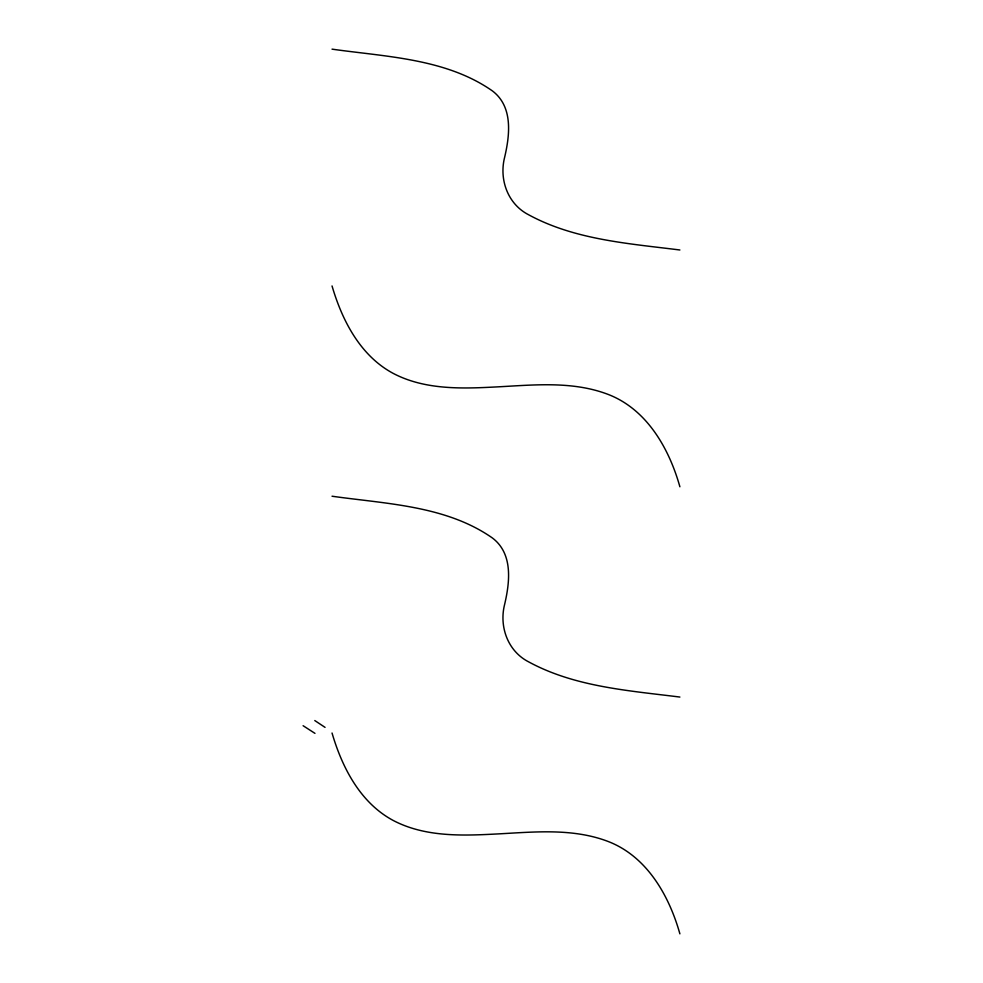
<?xml version="1.0" encoding="UTF-8"?>
<svg xmlns="http://www.w3.org/2000/svg" width="983" height="983" viewBox="0 0 983 983"><rect width="100%" height="100%" fill="white"/><g stroke="black" fill="none" stroke-linecap="round" stroke-linejoin="round"><path stroke-width="1.47" d="M332.033 49.15C386.172 56.817 446.012 58.476 492.372 90.891C513.224 106.606 509.833 134.978 504.648 157.255C498.983 179.336 507.658 204.022 528.559 214.736C574.723 239.852 628.727 243.538 679.892 249.989M332.033 496.218C386.172 503.886 446.012 505.557 492.372 537.959C513.224 553.675 509.833 582.047 504.648 604.324C498.983 626.404 507.658 651.09 528.559 661.817C574.723 686.933 628.727 690.607 679.892 697.058M303.108 725.712L314.965 733.367M314.781 720.551L325.054 727.371M679.892 486.782C669.079 448.408 646.753 408.989 607.605 394.208C570.89 380.36 530.869 385.299 492.655 387.118C459.147 388.838 423.575 389.403 393.077 373.319C360.233 355.674 342.121 320.433 332.033 285.942M679.892 933.85C669.079 895.476 646.753 856.058 607.605 841.276C570.89 827.428 530.869 832.368 492.655 834.186C459.147 835.906 423.575 836.472 393.077 820.387C360.233 802.742 342.121 767.502 332.033 733.011"/></g></svg>
